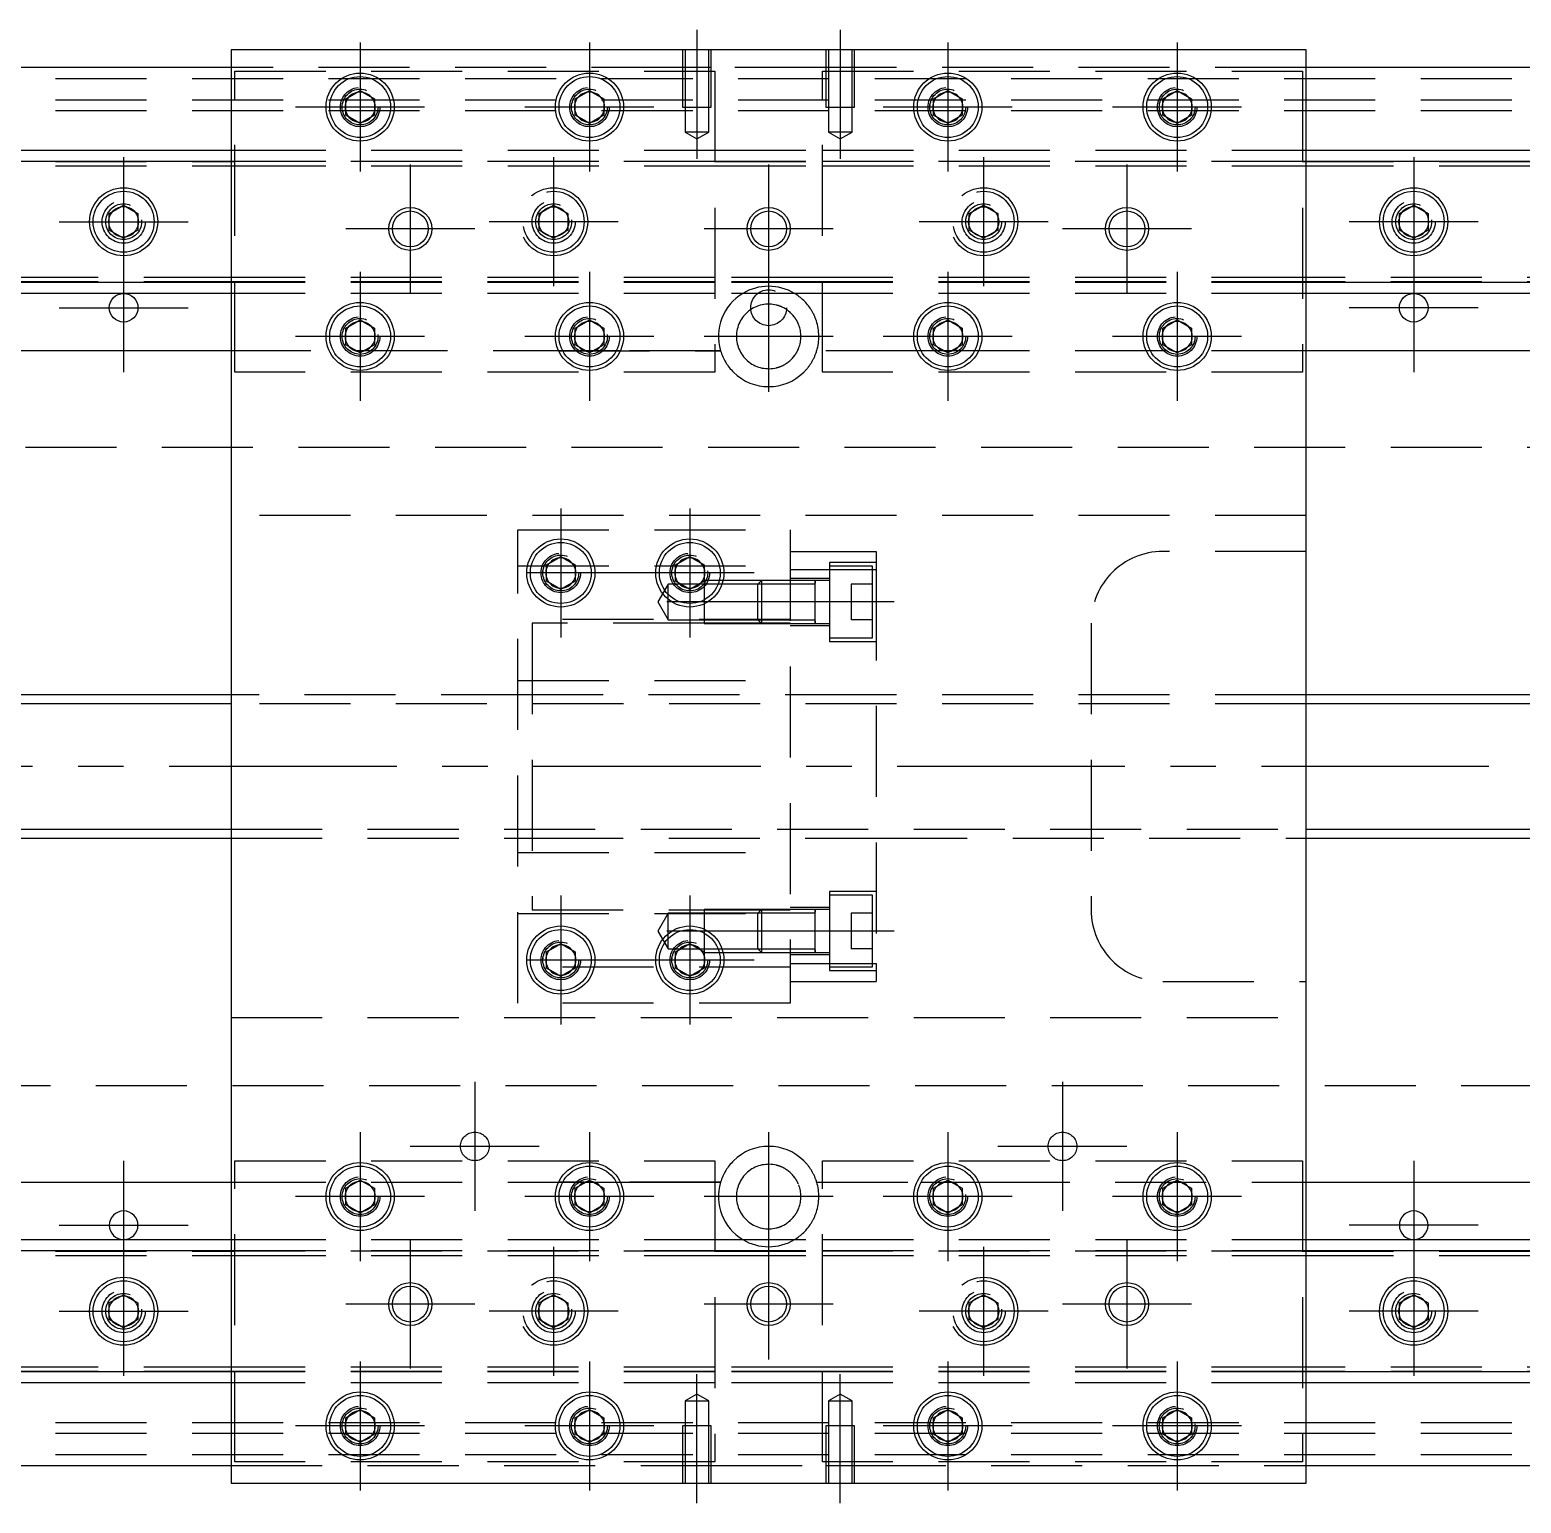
# Model space of a CAD drawing. Extents: x -14 to 809, y -273 to 103.
# Drawn here: x 186.9 to 395, y -102.8 to 102.8 of the extents above; entities that cross this region are included whole.
import ezdxf

# ---------------------------------------------------------------- set-up
doc = ezdxf.new("R2010")
doc.units = 0
doc.linetypes.add('CENTER', pattern=[50.8, 31.75, -6.35, 6.35, -6.35])
doc.linetypes.add('DASHED', pattern=[19.05, 12.7, -6.35])
doc.layers.get('0').update_dxf_attribs({"linetype": 'CONTINUOUS'})
doc.layers.add('CENTER', color=1, linetype='CENTER')

msp = doc.modelspace()

# ---------------------------------------------------------------- linework, layer by layer
at = {"color": 7, "linetype": 'CONTINUOUS'}
for p, q in [((365, 100), (215, 100)), ((215, 100), (215, -100)), ((365, -100), (365, 100)), ((215, 97.5), (0, 97.5)), ((580, 97.5), (365, 97.5)), ((231, 93.1547), (233, 94.309402)), ((233, 94.309402), (235, 93.1547)), ((263, 93.1547), (265, 94.309402)), ((265, 94.309402), (267, 93.1547)), ((313, 93.1547), (315, 94.309402)), ((315, 94.309402), (317, 93.1547)), ((345, 93.1547), (347, 94.309402)), ((347, 94.309402), (349, 93.1547)), ((231, 90.8453), (231, 93.1547)), ((235, 93.1547), (235, 90.8453)), ((263, 90.8453), (263, 93.1547)), ((267, 93.1547), (267, 90.8453)), ((313, 90.8453), (313, 93.1547)), ((317, 93.1547), (317, 90.8453)), ((345, 90.8453), (345, 93.1547)), ((349, 93.1547), (349, 90.8453)), ((233, 89.690598), (231, 90.8453)), ((235, 90.8453), (233, 89.690598)), ((265, 89.690598), (263, 90.8453)), ((267, 90.8453), (265, 89.690598)), ((315, 89.690598), (313, 90.8453)), ((317, 90.8453), (315, 89.690598)), ((347, 89.690598), (345, 90.8453)), ((349, 90.8453), (347, 89.690598)), ((0, 86), (215, 86)), ((365, 86), (580, 86)), ((0, 84.460392), (215, 84.460392)), ((365, 84.460392), (580, 84.460392)), ((198, 77.1547), (200, 78.309402)), ((198, 74.8453), (198, 77.1547)), ((200, 78.309402), (202, 77.1547)), ((202, 77.1547), (202, 74.8453)), ((378, 77.1547), (380, 78.309402)), ((378, 74.8453), (378, 77.1547)), ((380, 78.309402), (382, 77.1547)), ((382, 77.1547), (382, 74.8453)), ((200, 73.690598), (198, 74.8453)), ((202, 74.8453), (200, 73.690598)), ((380, 73.690598), (378, 74.8453)), ((382, 74.8453), (380, 73.690598)), ((215, 67.539608), (0, 67.539608)), ((580, 67.539608), (365, 67.539608)), ((215, 66), (0, 66)), ((580, 66), (365, 66)), ((231, 61.1547), (233, 62.309402)), ((231, 58.8453), (231, 61.1547)), ((233, 62.309402), (235, 61.1547)), ((235, 61.1547), (235, 58.8453)), ((263, 61.1547), (265, 62.309402)), ((263, 58.8453), (263, 61.1547)), ((265, 62.309402), (267, 61.1547)), ((267, 61.1547), (267, 58.8453)), ((313, 61.1547), (315, 62.309402)), ((313, 58.8453), (313, 61.1547)), ((315, 62.309402), (317, 61.1547)), ((317, 61.1547), (317, 58.8453)), ((345, 61.1547), (347, 62.309402)), ((345, 58.8453), (345, 61.1547)), ((347, 62.309402), (349, 61.1547)), ((349, 61.1547), (349, 58.8453)), ((233, 57.690598), (231, 58.8453)), ((235, 58.8453), (233, 57.690598)), ((265, 57.690598), (263, 58.8453)), ((267, 58.8453), (265, 57.690598)), ((315, 57.690598), (313, 58.8453)), ((317, 58.8453), (315, 57.690598)), ((347, 57.690598), (345, 58.8453)), ((349, 58.8453), (347, 57.690598)), ((215, 58), (176.708204, 58)), ((403.291796, 58), (365, 58)), ((259, 28.1547), (261, 29.309402)), ((261, 29.309402), (263, 28.1547)), ((277, 28.1547), (279, 29.309402)), ((279, 29.309402), (281, 28.1547)), ((259, 25.8453), (259, 28.1547)), ((263, 28.1547), (263, 25.8453)), ((277, 25.8453), (277, 28.1547)), ((281, 28.1547), (281, 25.8453)), ((261, 24.690598), (259, 25.8453)), ((263, 25.8453), (261, 24.690598)), ((279, 24.690598), (277, 25.8453)), ((281, 25.8453), (279, 24.690598)), ((296.5, 25.449674), (296.5, 25.949678)), ((296.5, 19.949668), (296.5, 20.449674)), ((215, 10), (28, 10)), ((523, 10), (365, 10)), ((28, -10), (215, -10)), ((365, -10), (523, -10)), ((259, -25.8453), (261, -24.690598)), ((261, -24.690598), (263, -25.8453)), ((277, -25.8453), (279, -24.690598)), ((279, -24.690598), (281, -25.8453)), ((259, -28.1547), (259, -25.8453)), ((263, -25.8453), (263, -28.1547)), ((277, -28.1547), (277, -25.8453)), ((281, -25.8453), (281, -28.1547)), ((296.5, -25.949678), (296.5, -25.94865)), ((261, -29.309402), (259, -28.1547)), ((263, -28.1547), (261, -29.309402)), ((279, -29.309402), (277, -28.1547)), ((281, -28.1547), (279, -29.309402)), ((176.708204, -58), (215, -58)), ((231, -58.8453), (233, -57.690598)), ((233, -57.690598), (235, -58.8453)), ((263, -58.8453), (265, -57.690598)), ((265, -57.690598), (267, -58.8453)), ((313, -58.8453), (315, -57.690598)), ((315, -57.690598), (317, -58.8453)), ((345, -58.8453), (347, -57.690598)), ((347, -57.690598), (349, -58.8453)), ((365, -58), (403.291796, -58)), ((231, -61.1547), (231, -58.8453)), ((235, -58.8453), (235, -61.1547)), ((263, -61.1547), (263, -58.8453)), ((267, -58.8453), (267, -61.1547)), ((313, -61.1547), (313, -58.8453)), ((317, -58.8453), (317, -61.1547)), ((345, -61.1547), (345, -58.8453)), ((349, -58.8453), (349, -61.1547)), ((233, -62.309402), (231, -61.1547)), ((235, -61.1547), (233, -62.309402)), ((265, -62.309402), (263, -61.1547)), ((267, -61.1547), (265, -62.309402)), ((315, -62.309402), (313, -61.1547)), ((317, -61.1547), (315, -62.309402)), ((347, -62.309402), (345, -61.1547)), ((349, -61.1547), (347, -62.309402)), ((0, -66), (215, -66)), ((365, -66), (580, -66)), ((0, -67.539608), (215, -67.539608)), ((365, -67.539608), (580, -67.539608)), ((198, -74.8453), (200, -73.690598)), ((198, -77.1547), (198, -74.8453)), ((200, -73.690598), (202, -74.8453)), ((202, -74.8453), (202, -77.1547)), ((378, -74.8453), (380, -73.690598)), ((378, -77.1547), (378, -74.8453)), ((380, -73.690598), (382, -74.8453)), ((382, -74.8453), (382, -77.1547)), ((200, -78.309402), (198, -77.1547)), ((202, -77.1547), (200, -78.309402)), ((380, -78.309402), (378, -77.1547)), ((382, -77.1547), (380, -78.309402)), ((215, -84.460392), (0, -84.460392)), ((580, -84.460392), (365, -84.460392)), ((215, -86), (0, -86)), ((580, -86), (365, -86)), ((231, -90.8453), (233, -89.690598)), ((231, -93.1547), (231, -90.8453)), ((233, -89.690598), (235, -90.8453)), ((235, -90.8453), (235, -93.1547)), ((263, -90.8453), (265, -89.690598)), ((263, -93.1547), (263, -90.8453)), ((265, -89.690598), (267, -90.8453)), ((267, -90.8453), (267, -93.1547)), ((313, -90.8453), (315, -89.690598)), ((313, -93.1547), (313, -90.8453)), ((315, -89.690598), (317, -90.8453)), ((317, -90.8453), (317, -93.1547)), ((345, -90.8453), (347, -89.690598)), ((345, -93.1547), (345, -90.8453)), ((347, -89.690598), (349, -90.8453)), ((349, -90.8453), (349, -93.1547)), ((233, -94.309402), (231, -93.1547)), ((235, -93.1547), (233, -94.309402)), ((265, -94.309402), (263, -93.1547)), ((267, -93.1547), (265, -94.309402)), ((315, -94.309402), (313, -93.1547)), ((317, -93.1547), (315, -94.309402)), ((347, -94.309402), (345, -93.1547)), ((349, -93.1547), (347, -94.309402)), ((0, -97.5), (215, -97.5)), ((365, -97.5), (580, -97.5)), ((215, -100), (365, -100))]:
    msp.add_line(p, q, dxfattribs=at)
at = {"color": 3, "linetype": 'DASHED'}
for p, q in [((278.000006, 100), (278.000006, 92)), ((278.35, 100), (278.35, 92)), ((281.65, 92), (281.65, 100)), ((281.999994, 92), (281.999994, 100)), ((298.000006, 100), (298.000006, 92)), ((298.35, 100), (298.35, 92)), ((301.65, 92), (301.65, 100)), ((301.999994, 92), (301.999994, 100)), ((0, 96), (580, 96)), ((278.000006, 97.5), (215, 97.5)), ((215.5, 55), (215.5, 97)), ((215.5, 97), (282.5, 97)), ((281.999994, 97.5), (278.000006, 97.5)), ((298.000006, 97.5), (281.999994, 97.5)), ((282.5, 97), (282.5, 55)), ((297.5, 97), (364.5, 97)), ((297.5, 55), (297.5, 97)), ((301.999994, 97.5), (298.000006, 97.5)), ((365, 97.5), (301.999994, 97.5)), ((364.5, 97), (364.5, 55)), ((0, 93), (580, 93)), ((278.000006, 92), (281.999994, 92)), ((278.35, 92), (278.35, 88.5)), ((281.65, 88.5), (281.65, 92)), ((298.000006, 92), (301.999994, 92)), ((298.35, 92), (298.35, 88.5)), ((301.65, 88.5), (301.65, 92)), ((312.5, 92), (312.518502, 92.303588)), ((344.5, 92), (344.512884, 92.253488)), ((0, 91.5), (580, 91.5)), ((281.65, 88.5), (278.35, 88.5)), ((278.35, 88.5), (280, 87.547372)), ((280, 87.547372), (281.65, 88.5)), ((301.65, 88.5), (298.35, 88.5)), ((298.35, 88.5), (300, 87.547372)), ((300, 87.547372), (301.65, 88.5)), ((215, 86), (215.5, 86)), ((215.5, 86), (282.5, 86)), ((282.5, 86), (297.5, 86)), ((297.5, 86), (364.5, 86)), ((364.5, 86), (365, 86)), ((0, 84.403994), (215.5, 84.403994)), ((0, 83.8), (215.5, 83.8)), ((215, 84.460392), (215.5, 84.460392)), ((215.5, 84.460392), (282.5, 84.460392)), ((282.5, 84.403994), (215.5, 84.403994)), ((215.5, 83.8), (282.5, 83.8)), ((282.5, 84.460392), (297.5, 84.460392)), ((282.5, 84.403994), (297.5, 84.403994)), ((282.5, 83.8), (297.5, 83.8)), ((297.5, 84.460392), (364.5, 84.460392)), ((364.5, 84.403994), (297.5, 84.403994)), ((297.5, 83.8), (364.5, 83.8)), ((364.5, 84.460392), (365, 84.460392)), ((364.5, 84.403994), (580, 84.403994)), ((364.5, 83.8), (580, 83.8)), ((258, 77.1547), (260, 78.309402)), ((258, 74.8453), (258, 77.1547)), ((260, 78.309402), (262, 77.1547)), ((262, 77.1547), (262, 74.8453)), ((318, 77.1547), (320, 78.309402)), ((318, 74.8453), (318, 77.1547)), ((320, 78.309402), (322, 77.1547)), ((322, 77.1547), (322, 74.8453)), ((202.483582, 76.286038), (202.5, 76)), ((262.483582, 76.286038), (262.5, 76)), ((317.5, 76), (317.534018, 76.411016)), ((382.483582, 76.286038), (382.5, 76)), ((260, 73.690598), (258, 74.8453)), ((262, 74.8453), (260, 73.690598)), ((320, 73.690598), (318, 74.8453)), ((322, 74.8453), (320, 73.690598)), ((215.5, 68.2), (0, 68.2)), ((215.5, 67.596006), (0, 67.596006)), ((215.5, 67.539608), (215, 67.539608)), ((282.5, 68.2), (215.5, 68.2)), ((282.5, 67.596006), (215.5, 67.596006)), ((282.5, 67.539608), (215.5, 67.539608)), ((297.5, 68.2), (282.5, 68.2)), ((297.5, 67.596006), (282.5, 67.596006)), ((297.5, 67.539608), (282.5, 67.539608)), ((364.5, 68.2), (297.5, 68.2)), ((364.5, 67.596006), (297.5, 67.596006)), ((364.5, 67.539608), (297.5, 67.539608)), ((580, 68.2), (364.5, 68.2)), ((580, 67.596006), (364.5, 67.596006)), ((365, 67.539608), (364.5, 67.539608)), ((215.5, 66), (215, 66)), ((282.5, 66), (215.5, 66)), ((297.5, 66), (282.5, 66)), ((364.5, 66), (297.5, 66)), ((365, 66), (364.5, 66)), ((235.483582, 60.286038), (235.5, 60)), ((267.483582, 60.286038), (267.5, 60)), ((312.5, 60), (312.518502, 60.303588)), ((344.5, 60), (344.512884, 60.253488)), ((215.5, 58), (215, 58)), ((283.291796, 58), (215.5, 58)), ((261.25, 58), (260.691578, 58)), ((260.691578, 58), (283.291796, 58)), ((263.112542, 58), (261.25, 58)), ((263.5, 58), (263.112542, 58)), ((264.359688, 58), (263.5, 58)), ((264.464102, 58), (264.359688, 58)), ((265.535898, 58), (264.464102, 58)), ((265.640312, 58), (265.535898, 58)), ((266.5, 58), (265.640312, 58)), ((266.887458, 58), (266.5, 58)), ((268.75, 58), (266.887458, 58)), ((269.308422, 58), (268.75, 58)), ((283.291796, 58), (269.308422, 58)), ((310.691578, 58), (296.708204, 58)), ((311.25, 58), (310.691578, 58)), ((313.112542, 58), (311.25, 58)), ((313.5, 58), (313.112542, 58)), ((314.359688, 58), (313.5, 58)), ((314.464102, 58), (314.359688, 58)), ((315.535898, 58), (314.464102, 58)), ((315.640312, 58), (315.535898, 58)), ((316.5, 58), (315.640312, 58)), ((316.887458, 58), (316.5, 58)), ((318.75, 58), (316.887458, 58)), ((319.308422, 58), (318.75, 58)), ((364.5, 58), (319.308422, 58)), ((365, 58), (364.5, 58)), ((282.5, 55), (215.5, 55)), ((364.5, 55), (297.5, 55)), ((580, 44.5), (5.640312, 44.5)), ((365, 35), (215, 35)), ((255, 33), (293, 33)), ((255, -33), (255, 33)), ((293, 33), (293, -33)), ((293, 30), (305, 30)), ((305, 30), (305, 27.495454)), ((365, 30), (345, 30)), ((255, 28), (293, 28)), ((258.5, 27), (258.518502, 27.303588)), ((281.483582, 27.286038), (281.5, 27)), ((293, 27.495454), (305, 27.495454)), ((298.5, 28.449674), (298.5, 17.449674)), ((305, 28.449674), (298.5, 28.449674)), ((304.5, 27.949674), (298.5, 27.949674)), ((304.5, 17.949674), (304.5, 27.949674)), ((305, 27.495454), (305, -27.495454)), ((276, 25.449674), (274.556624, 22.949674)), ((276, 20.449674), (276, 25.449674)), ((277.583494, 25.449674), (276, 25.449674)), ((277.59475, 25.439464), (277.583494, 25.449674)), ((280.416436, 25.449674), (277.583494, 25.449674)), ((280.416506, 25.449674), (280.32061, 25.367214)), ((281, 25.449674), (280.416436, 25.449674)), ((281.268656, 25.949668), (281, 25.949668)), ((281, 25.8453), (281, 25.5)), ((281, 25.5), (281, 25.112542)), ((288.49998, 25.449674), (281, 25.449674)), ((281, 25.112542), (281, 23.25)), ((281.541516, 25.949668), (281.268656, 25.949668)), ((283.118168, 25.949668), (281.541516, 25.949668)), ((283.632418, 25.949668), (283.118168, 25.949668)), ((288.99998, 25.949668), (283.632418, 25.949668)), ((289, 25.949674), (288.5, 25.449674)), ((288.5, 20.449674), (288.5, 25.449674)), ((293, 25.449674), (288.5, 25.449674)), ((293, 25.949668), (288.999994, 25.949668)), ((289, 25.949674), (289, 19.949674)), ((293, 25.949674), (289, 25.949674)), ((298.5, 26.249674), (293, 26.249674)), ((296.505, 25.949674), (293.00002, 25.949674)), ((296.5, 25.449674), (293.00002, 25.449674)), ((298.5, 25.949674), (296.495, 25.949674)), ((296.5, 25.599876), (296.5, 25.949674)), ((296.5, 25.949674), (296.5, 25.599876)), ((296.5, 20.29947), (296.5, 25.599876)), ((301.5, 25.449674), (301.5, 22.949674)), ((304.5, 25.449674), (301.5, 25.449674)), ((274.556624, 22.949674), (276, 20.449674)), ((281, 23.25), (281, 22.691578)), ((301.5, 22.949674), (301.5, 20.449674)), ((304.5, 22.949674), (301.5, 22.949674)), ((281, 22.691578), (281, 19.949678)), ((293, 20.5), (255, 20.5)), ((257, 20), (257, -20)), ((281, 20), (257, 20)), ((276, 20.449674), (281, 20.449674)), ((281, 20.449674), (288.49998, 20.449674)), ((288.949674, 20), (281, 20)), ((281, 19.949678), (288.99998, 19.949678)), ((288.5, 20.449674), (293, 20.449674)), ((288.5, 20.449674), (289, 19.949674)), ((293, 20), (288.949674, 20)), ((288.999994, 19.949678), (293, 19.949678)), ((289, 19.949674), (293, 19.949674)), ((293, 19.649674), (298.5, 19.649674)), ((293.00002, 20.449674), (296.5, 20.449674)), ((293.00002, 19.949674), (296.505, 19.949674)), ((296.495, 19.949674), (298.5, 19.949674)), ((296.5, 19.949674), (296.5, 20.29947)), ((296.5, 20.29947), (296.5, 19.949674)), ((304.5, 20.449674), (301.5, 20.449674)), ((335, 20), (335, -20)), ((298.5, 17.949674), (304.5, 17.949674)), ((298.5, 17.449674), (305, 17.449674)), ((255, 12), (293, 12)), ((257, 10), (215, 10)), ((365, 8.75), (215, 8.75)), ((305, 10), (257, 10)), ((365, 10), (305, 10)), ((215, -8.75), (365, -8.75)), ((215, -10), (257, -10)), ((257, -10), (305, -10)), ((305, -10), (365, -10)), ((255, -12), (293, -12)), ((298.5, -17.449674), (298.5, -28.449674)), ((305, -17.449674), (298.5, -17.449674)), ((304.5, -17.949674), (298.5, -17.949674)), ((304.5, -27.949674), (304.5, -17.949674)), ((255, -20.5), (293, -20.5)), ((257, -20), (281, -20)), ((276, -20.449674), (274.556624, -22.949674)), ((276, -25.449674), (276, -20.449674)), ((281, -20.449674), (276, -20.449674)), ((281, -19.949678), (281, -22.691578)), ((288.99998, -19.949678), (281, -19.949678)), ((281, -20), (288.949674, -20)), ((288.49998, -20.449674), (281, -20.449674)), ((289, -19.949674), (288.5, -20.449674)), ((288.5, -25.449674), (288.5, -20.449674)), ((293, -20.449674), (288.5, -20.449674)), ((288.949674, -20), (293, -20)), ((293, -19.949678), (288.999994, -19.949678)), ((289, -19.949674), (289, -25.949674)), ((293, -19.949674), (289, -19.949674)), ((298.5, -19.649674), (293, -19.649674)), ((296.505, -19.949674), (293.00002, -19.949674)), ((296.5, -20.449674), (293.00002, -20.449674)), ((298.5, -19.949674), (296.495, -19.949674)), ((296.5, -20.29947), (296.5, -19.949674)), ((296.5, -19.949674), (296.5, -20.29947)), ((296.5, -25.599876), (296.5, -20.29947)), ((301.5, -20.449674), (301.5, -22.949674)), ((304.5, -20.449674), (301.5, -20.449674)), ((281, -22.691578), (281, -23.25)), ((274.556624, -22.949674), (276, -25.449674)), ((281, -23.25), (281, -25.112542)), ((304.5, -22.949674), (301.5, -22.949674)), ((301.5, -22.949674), (301.5, -25.449674)), ((258.5, -27), (258.518502, -26.696412)), ((276, -25.449674), (277.583654, -25.449674)), ((276.5, -27), (276.518502, -26.696412)), ((277.583654, -25.449674), (280.416258, -25.449674)), ((280.416258, -25.449674), (281, -25.449674)), ((281, -25.112542), (281, -25.5)), ((281, -25.449674), (288.49998, -25.449674)), ((281, -25.5), (281, -25.8453)), ((281, -25.949668), (281.268656, -25.949668)), ((281.268656, -25.949668), (281.541516, -25.949668)), ((281.541516, -25.949668), (283.118168, -25.949668)), ((283.118168, -25.949668), (283.632418, -25.949668)), ((283.632418, -25.949668), (288.99998, -25.949668)), ((288.5, -25.449674), (293, -25.449674)), ((288.5, -25.449674), (289, -25.949674)), ((288.999994, -25.949668), (293, -25.949668)), ((289, -25.949674), (293, -25.949674)), ((293, -26.249674), (298.5, -26.249674)), ((293.00002, -25.449674), (296.5, -25.449674)), ((293.00002, -25.949674), (296.505, -25.949674)), ((296.495, -25.949674), (298.5, -25.949674)), ((296.5, -25.949674), (296.5, -25.599876)), ((296.5, -25.599876), (296.5, -25.949674)), ((304.5, -25.449674), (301.5, -25.449674)), ((293, -28), (255, -28)), ((293, -27.495454), (305, -27.495454)), ((298.5, -27.949674), (304.5, -27.949674)), ((298.5, -28.449674), (305, -28.449674)), ((305, -27.495454), (305, -30)), ((293, -30), (305, -30)), ((345, -30), (365, -30)), ((293, -33), (255, -33)), ((215, -35), (365, -35)), ((5.640312, -44.5), (580, -44.5)), ((215.5, -97), (215.5, -55)), ((215.5, -55), (282.5, -55)), ((282.5, -55), (282.5, -97)), ((297.5, -55), (364.5, -55)), ((297.5, -97), (297.5, -55)), ((364.5, -55), (364.5, -97)), ((215, -58), (215.5, -58)), ((215.5, -58), (283.291796, -58)), ((283.291796, -58), (260.691578, -58)), ((260.691578, -58), (261.25, -58)), ((261.25, -58), (263.112542, -58)), ((263.112542, -58), (263.5, -58)), ((263.5, -58), (264.359688, -58)), ((264.359688, -58), (264.464102, -58)), ((264.464102, -58), (265.535898, -58)), ((265.535898, -58), (265.640312, -58)), ((265.640312, -58), (266.5, -58)), ((266.5, -58), (266.887458, -58)), ((266.887458, -58), (268.75, -58)), ((268.75, -58), (269.308422, -58)), ((269.308422, -58), (283.291796, -58)), ((296.708204, -58), (311.25, -58)), ((311.25, -58), (313.112542, -58)), ((313.112542, -58), (313.5, -58)), ((313.5, -58), (314.359688, -58)), ((314.359688, -58), (314.464102, -58)), ((314.464102, -58), (315.535898, -58)), ((315.535898, -58), (315.640312, -58)), ((315.640312, -58), (316.5, -58)), ((316.5, -58), (316.887458, -58)), ((316.887458, -58), (318.75, -58)), ((318.75, -58), (319.308422, -58)), ((319.308422, -58), (364.5, -58)), ((364.5, -58), (365, -58)), ((230.5, -60), (230.512884, -59.746512)), ((317.483582, -59.713962), (317.5, -60)), ((215, -66), (215.5, -66)), ((215.5, -66), (282.5, -66)), ((282.5, -66), (297.5, -66)), ((297.5, -66), (364.5, -66)), ((364.5, -66), (365, -66)), ((0, -67.596006), (215.5, -67.596006)), ((0, -68.2), (215.5, -68.2)), ((215, -67.539608), (215.5, -67.539608)), ((215.5, -67.539608), (282.5, -67.539608)), ((282.5, -67.596006), (215.5, -67.596006)), ((215.5, -68.2), (282.5, -68.2)), ((282.5, -67.539608), (297.5, -67.539608)), ((282.5, -67.596006), (297.5, -67.596006)), ((282.5, -68.2), (297.5, -68.2)), ((297.5, -67.539608), (364.5, -67.539608)), ((364.5, -67.596006), (297.5, -67.596006)), ((297.5, -68.2), (364.5, -68.2)), ((364.5, -67.539608), (365, -67.539608)), ((364.5, -67.596006), (580, -67.596006)), ((364.5, -68.2), (580, -68.2)), ((258, -74.8453), (260, -73.690598)), ((258, -77.1547), (258, -74.8453)), ((260, -73.690598), (262, -74.8453)), ((262, -74.8453), (262, -77.1547)), ((318, -74.8453), (320, -73.690598)), ((318, -77.1547), (318, -74.8453)), ((320, -73.690598), (322, -74.8453)), ((322, -74.8453), (322, -77.1547)), ((202.483582, -75.713962), (202.5, -76)), ((262.483582, -75.713962), (262.5, -76)), ((322.483582, -75.713962), (322.5, -76)), ((377.5, -76), (377.534018, -75.588984)), ((260, -78.309402), (258, -77.1547)), ((262, -77.1547), (260, -78.309402)), ((320, -78.309402), (318, -77.1547)), ((322, -77.1547), (320, -78.309402)), ((215.5, -83.8), (0, -83.8)), ((215.5, -84.403994), (0, -84.403994)), ((215.5, -84.460392), (215, -84.460392)), ((282.5, -83.8), (215.5, -83.8)), ((282.5, -84.403994), (215.5, -84.403994)), ((282.5, -84.460392), (215.5, -84.460392)), ((297.5, -83.8), (282.5, -83.8)), ((297.5, -84.403994), (282.5, -84.403994)), ((297.5, -84.460392), (282.5, -84.460392)), ((364.5, -83.8), (297.5, -83.8)), ((364.5, -84.403994), (297.5, -84.403994)), ((364.5, -84.460392), (297.5, -84.460392)), ((580, -83.8), (364.5, -83.8)), ((580, -84.403994), (364.5, -84.403994)), ((365, -84.460392), (364.5, -84.460392)), ((215.5, -86), (215, -86)), ((282.5, -86), (215.5, -86)), ((297.5, -86), (282.5, -86)), ((364.5, -86), (297.5, -86)), ((365, -86), (364.5, -86)), ((280, -87.547372), (278.35, -88.5)), ((278.35, -88.5), (281.65, -88.5)), ((278.35, -88.5), (278.35, -92)), ((281.65, -88.5), (280, -87.547372)), ((281.65, -92), (281.65, -88.5)), ((300, -87.547372), (298.35, -88.5)), ((298.35, -88.5), (301.65, -88.5)), ((298.35, -88.5), (298.35, -92)), ((301.65, -88.5), (300, -87.547372)), ((301.65, -92), (301.65, -88.5)), ((0, -91.5), (580, -91.5)), ((0, -93), (580, -93)), ((281.999994, -92), (278.000006, -92)), ((278.000006, -92), (278.000006, -100)), ((278.35, -92), (278.35, -100)), ((281.65, -100), (281.65, -92)), ((281.999994, -100), (281.999994, -92)), ((301.999994, -92), (298.000006, -92)), ((298.000006, -92), (298.000006, -100)), ((298.35, -92), (298.35, -100)), ((301.65, -100), (301.65, -92)), ((301.999994, -100), (301.999994, -92)), ((312.5, -92), (312.518502, -91.696412)), ((349.483582, -91.713962), (349.5, -92)), ((0, -96), (580, -96)), ((215, -97.5), (278.000006, -97.5)), ((282.5, -97), (215.5, -97)), ((278.000006, -97.5), (281.999994, -97.5)), ((281.999994, -97.5), (298.000006, -97.5)), ((364.5, -97), (297.5, -97)), ((298.000006, -97.5), (301.999994, -97.5)), ((301.999994, -97.5), (365, -97.5))]:
    msp.add_line(p, q, dxfattribs=at)
at = {"color": 3, "linetype": 'CONTINUOUS'}
for p, q in [((215, 8.75), (28, 8.75)), ((523, 8.75), (365, 8.75)), ((28, -8.75), (215, -8.75)), ((365, -8.75), (523, -8.75))]:
    msp.add_line(p, q, dxfattribs=at)
at = {"color": 7, "linetype": 'CONTINUOUS'}
for centre, radius in [((233, 92), 4.75), ((233, 92), 4.25), ((265, 92), 4.75), ((265, 92), 4.25), ((315, 92), 4.75), ((315, 92), 4.25), ((347, 92), 4.75), ((347, 92), 4.25), ((200, 76), 4.75), ((200, 76), 4.25), ((380, 76), 4.75), ((380, 76), 4.25), ((240, 75), 3), ((240, 75), 2.5), ((260, 76), 2.1), ((290, 75), 3), ((290, 75), 2.5), ((320, 76), 2.1), ((340, 75), 3), ((340, 75), 2.5), ((200, 64), 2), ((233, 60), 4.75), ((265, 60), 4.75), ((315, 60), 4.75), ((347, 60), 4.75), ((380, 64), 2), ((233, 60), 4.25), ((265, 60), 4.25), ((315, 60), 4.25), ((347, 60), 4.25), ((261, 27), 4.75), ((261, 27), 4.25), ((279, 27), 4.75), ((279, 27), 4.25), ((261, -27), 4.75), ((261, -27), 4.25), ((279, -27), 4.75), ((279, -27), 4.25), ((233, -60), 4.75), ((233, -60), 4.25), ((265, -60), 4.75), ((265, -60), 4.25), ((315, -60), 4.75), ((315, -60), 4.25), ((347, -60), 4.75), ((347, -60), 4.25), ((200, -76), 4.75), ((200, -76), 4.25), ((240, -75), 3), ((240, -75), 2.5), ((290, -75), 3), ((290, -75), 2.5), ((340, -75), 3), ((340, -75), 2.5), ((380, -76), 4.75), ((380, -76), 4.25), ((260, -76), 2.1), ((320, -76), 2.1), ((233, -92), 4.75), ((265, -92), 4.75), ((315, -92), 4.75), ((347, -92), 4.75), ((233, -92), 4.25), ((265, -92), 4.25), ((315, -92), 4.25), ((347, -92), 4.25)]:
    msp.add_circle(centre, radius, dxfattribs=at)
at = {"color": 3, "linetype": 'DASHED'}
for centre, radius in [((233, 92), 2.75), ((233, 92), 2.5), ((265, 92), 2.75), ((265, 92), 2.5), ((315, 92), 2.75), ((315, 92), 2.5), ((347, 92), 2.75), ((347, 92), 2.5), ((260, 76), 4.75), ((260, 76), 4.25), ((320, 76), 4.75), ((320, 76), 4.25), ((200, 76), 3), ((200, 76), 2.5), ((260, 76), 3), ((260, 76), 2.5), ((320, 76), 3), ((320, 76), 2.5), ((380, 76), 3), ((380, 76), 2.5), ((290, 64), 2.5), ((233, 60), 2.75), ((233, 60), 2.5), ((265, 60), 2.75), ((265, 60), 2.5), ((315, 60), 2.75), ((315, 60), 2.5), ((347, 60), 2.75), ((347, 60), 2.5), ((261, 27), 2.75), ((261, 27), 2.5), ((279, 27), 2.75), ((279, 27), 2.5), ((261, -27), 2.75), ((261, -27), 2.5), ((279, -27), 2.75), ((279, -27), 2.5), ((249, -53), 2), ((331, -53), 2), ((233, -60), 2.75), ((233, -60), 2.5), ((265, -60), 2.75), ((265, -60), 2.5), ((315, -60), 2.75), ((315, -60), 2.5), ((347, -60), 2.75), ((347, -60), 2.5), ((260, -76), 4.75), ((260, -76), 4.25), ((320, -76), 4.75), ((320, -76), 4.25), ((200, -76), 3), ((200, -76), 2.5), ((260, -76), 3), ((260, -76), 2.5), ((320, -76), 3), ((320, -76), 2.5), ((380, -76), 3), ((380, -76), 2.5), ((233, -92), 2.75), ((265, -92), 2.75), ((315, -92), 2.75), ((347, -92), 2.75), ((233, -92), 2.5), ((265, -92), 2.5), ((315, -92), 2.5), ((347, -92), 2.5)]:
    msp.add_circle(centre, radius, dxfattribs=at)
at = {"color": 7, "linetype": 'CONTINUOUS'}
for centre, radius, start, end in [((233, 92), 2.1, 102.24721, 137.75279), ((233, 92), 2.1, 77.75279, 102.24721), ((233, 92), 2.1, 42.24721, 77.75279), ((265, 92), 2.1, 102.24721, 137.75279), ((265, 92), 2.1, 77.75279, 102.24721), ((265, 92), 2.1, 42.24721, 77.75279), ((315, 92), 2.1, 102.24721, 137.75279), ((315, 92), 2.1, 77.75279, 102.24721), ((315, 92), 2.1, 42.24721, 77.75279), ((347, 92), 2.1, 102.24721, 137.75279), ((347, 92), 2.1, 77.75279, 102.24721), ((347, 92), 2.1, 42.24721, 77.75279), ((233, 92), 2.1, 162.24721, 180), ((233, 92), 2.1, 180, 197.75279), ((233, 92), 2.1, 137.75279, 162.24721), ((233, 92), 2.1, 17.75279, 42.24721), ((233, 92), 2.1, 342.24721, 17.75279), ((265, 92), 2.1, 162.24721, 180), ((265, 92), 2.1, 180, 197.75279), ((265, 92), 2.1, 137.75279, 162.24721), ((265, 92), 2.1, 17.75279, 42.24721), ((265, 92), 2.1, 342.24721, 17.75279), ((315, 92), 2.1, 162.24721, 180), ((315, 92), 2.1, 180, 197.75279), ((315, 92), 2.1, 137.75279, 162.24721), ((315, 92), 2.1, 17.75279, 42.24721), ((315, 92), 2.1, 342.24721, 17.75279), ((347, 92), 2.1, 162.24721, 180), ((347, 92), 2.1, 180, 197.75279), ((347, 92), 2.1, 137.75279, 162.24721), ((347, 92), 2.1, 17.75279, 42.24721), ((347, 92), 2.1, 342.24721, 17.75279), ((233, 92), 2.1, 197.75279, 222.24721), ((233, 92), 2.1, 222.24721, 257.75279), ((233, 92), 2.1, 257.75279, 282.24721), ((233, 92), 2.1, 282.24721, 317.75279), ((233, 92), 2.1, 317.75279, 342.24721), ((265, 92), 2.1, 197.75279, 222.24721), ((265, 92), 2.1, 222.24721, 257.75279), ((265, 92), 2.1, 257.75279, 282.24721), ((265, 92), 2.1, 282.24721, 317.75279), ((265, 92), 2.1, 317.75279, 342.24721), ((315, 92), 2.1, 197.75279, 222.24721), ((315, 92), 2.1, 222.24721, 257.75279), ((315, 92), 2.1, 257.75279, 282.24721), ((315, 92), 2.1, 282.24721, 317.75279), ((315, 92), 2.1, 317.75279, 342.24721), ((347, 92), 2.1, 197.75279, 222.24721), ((347, 92), 2.1, 222.24721, 257.75279), ((347, 92), 2.1, 257.75279, 282.24721), ((347, 92), 2.1, 282.24721, 317.75279), ((347, 92), 2.1, 317.75279, 342.24721), ((200, 76), 2.1, 137.75279, 162.24721), ((200, 76), 2.1, 102.24721, 137.75279), ((200, 76), 2.1, 77.75279, 102.24721), ((200, 76), 2.1, 42.24721, 77.75279), ((200, 76), 2.1, 17.75279, 42.24721), ((380, 76), 2.1, 137.75279, 162.24721), ((380, 76), 2.1, 102.24721, 137.75279), ((380, 76), 2.1, 77.75279, 102.24721), ((380, 76), 2.1, 42.24721, 77.75279), ((380, 76), 2.1, 17.75279, 42.24721), ((200, 76), 2.1, 162.24721, 180), ((200, 76), 2.1, 180, 197.75279), ((200, 76), 2.1, 197.75279, 222.24721), ((200, 76), 2.1, 317.75279, 342.24721), ((200, 76), 2.1, 342.24721, 17.75279), ((380, 76), 2.1, 162.24721, 180), ((380, 76), 2.1, 180, 197.75279), ((380, 76), 2.1, 197.75279, 222.24721), ((380, 76), 2.1, 317.75279, 342.24721), ((380, 76), 2.1, 342.24721, 17.75279), ((200, 76), 2.1, 222.24721, 257.75279), ((200, 76), 2.1, 257.75279, 282.24721), ((200, 76), 2.1, 282.24721, 317.75279), ((380, 76), 2.1, 222.24721, 257.75279), ((380, 76), 2.1, 257.75279, 282.24721), ((380, 76), 2.1, 282.24721, 317.75279), ((233, 60), 2.1, 162.24721, 180), ((233, 60), 2.1, 137.75279, 162.24721), ((233, 60), 2.1, 102.24721, 137.75279), ((233, 60), 2.1, 77.75279, 102.24721), ((233, 60), 2.1, 42.24721, 77.75279), ((233, 60), 2.1, 17.75279, 42.24721), ((233, 60), 2.1, 342.24721, 17.75279), ((265, 60), 2.1, 162.24721, 180), ((265, 60), 2.1, 137.75279, 162.24721), ((265, 60), 2.1, 102.24721, 137.75279), ((265, 60), 2.1, 77.75279, 102.24721), ((265, 60), 2.1, 42.24721, 77.75279), ((265, 60), 2.1, 17.75279, 42.24721), ((265, 60), 2.1, 342.24721, 17.75279), ((315, 60), 2.1, 162.24721, 180), ((315, 60), 2.1, 137.75279, 162.24721), ((315, 60), 2.1, 102.24721, 137.75279), ((315, 60), 2.1, 77.75279, 102.24721), ((315, 60), 2.1, 42.24721, 77.75279), ((315, 60), 2.1, 17.75279, 42.24721), ((315, 60), 2.1, 342.24721, 17.75279), ((347, 60), 2.1, 162.24721, 180), ((347, 60), 2.1, 137.75279, 162.24721), ((347, 60), 2.1, 102.24721, 137.75279), ((347, 60), 2.1, 77.75279, 102.24721), ((347, 60), 2.1, 42.24721, 77.75279), ((347, 60), 2.1, 17.75279, 42.24721), ((347, 60), 2.1, 342.24721, 17.75279), ((233, 60), 2.1, 180, 197.75279), ((233, 60), 2.1, 197.75279, 222.24721), ((233, 60), 2.1, 222.24721, 257.75279), ((233, 60), 2.1, 282.24721, 317.75279), ((233, 60), 2.1, 317.75279, 342.24721), ((265, 60), 2.1, 180, 197.75279), ((265, 60), 2.1, 197.75279, 222.24721), ((265, 60), 2.1, 222.24721, 257.75279), ((265, 60), 2.1, 282.24721, 317.75279), ((265, 60), 2.1, 317.75279, 342.24721), ((315, 60), 2.1, 180, 197.75279), ((315, 60), 2.1, 197.75279, 222.24721), ((315, 60), 2.1, 222.24721, 257.75279), ((315, 60), 2.1, 282.24721, 317.75279), ((315, 60), 2.1, 317.75279, 342.24721), ((347, 60), 2.1, 180, 197.75279), ((347, 60), 2.1, 197.75279, 222.24721), ((347, 60), 2.1, 222.24721, 257.75279), ((347, 60), 2.1, 282.24721, 317.75279), ((347, 60), 2.1, 317.75279, 342.24721), ((233, 60), 2.1, 257.75279, 282.24721), ((265, 60), 2.1, 257.75279, 282.24721), ((315, 60), 2.1, 257.75279, 282.24721), ((347, 60), 2.1, 257.75279, 282.24721), ((261, 27), 2.1, 162.24721, 180), ((261, 27), 2.1, 137.75279, 162.24721), ((261, 27), 2.1, 102.24721, 137.75279), ((261, 27), 2.1, 77.75279, 102.24721), ((261, 27), 2.1, 42.24721, 77.75279), ((261, 27), 2.1, 17.75279, 42.24721), ((261, 27), 2.1, 342.24721, 17.75279), ((279, 27), 2.1, 162.24721, 180), ((279, 27), 2.1, 137.75279, 162.24721), ((279, 27), 2.1, 102.24721, 137.75279), ((279, 27), 2.1, 77.75279, 102.24721), ((279, 27), 2.1, 42.24721, 77.75279), ((279, 27), 2.1, 17.75279, 42.24721), ((279, 27), 2.1, 342.24721, 17.75279), ((261, 27), 2.1, 180, 197.75279), ((261, 27), 2.1, 197.75279, 222.24721), ((261, 27), 2.1, 222.24721, 257.75279), ((261, 27), 2.1, 282.24721, 317.75279), ((261, 27), 2.1, 317.75279, 342.24721), ((279, 27), 2.1, 180, 197.75279), ((279, 27), 2.1, 197.75279, 222.24721), ((279, 27), 2.1, 222.24721, 257.75279), ((279, 27), 2.1, 282.24721, 317.75279), ((279, 27), 2.1, 317.75279, 342.24721), ((261, 27), 2.1, 257.75279, 282.24721), ((279, 27), 2.1, 257.75279, 282.24721), ((261, -27), 2.1, 102.24721, 137.75279), ((261, -27), 2.1, 77.75279, 102.24721), ((261, -27), 2.1, 42.24721, 77.75279), ((279, -27), 2.1, 102.24721, 137.75279), ((279, -27), 2.1, 77.75279, 102.24721), ((279, -27), 2.1, 42.24721, 77.75279), ((261, -27), 2.1, 162.24721, 180), ((261, -27), 2.1, 180, 197.75279), ((261, -27), 2.1, 137.75279, 162.24721), ((261, -27), 2.1, 17.75279, 42.24721), ((261, -27), 2.1, 342.24721, 17.75279), ((279, -27), 2.1, 162.24721, 180), ((279, -27), 2.1, 180, 197.75279), ((279, -27), 2.1, 137.75279, 162.24721), ((279, -27), 2.1, 17.75279, 42.24721), ((279, -27), 2.1, 342.24721, 17.75279), ((261, -27), 2.1, 197.75279, 222.24721), ((261, -27), 2.1, 222.24721, 257.75279), ((261, -27), 2.1, 257.75279, 282.24721), ((261, -27), 2.1, 282.24721, 317.75279), ((261, -27), 2.1, 317.75279, 342.24721), ((279, -27), 2.1, 197.75279, 222.24721), ((279, -27), 2.1, 222.24721, 257.75279), ((279, -27), 2.1, 257.75279, 282.24721), ((279, -27), 2.1, 282.24721, 317.75279), ((279, -27), 2.1, 317.75279, 342.24721), ((233, -60), 2.1, 102.24721, 137.75279), ((233, -60), 2.1, 77.75279, 102.24721), ((233, -60), 2.1, 42.24721, 77.75279), ((265, -60), 2.1, 102.24721, 137.75279), ((265, -60), 2.1, 77.75279, 102.24721), ((265, -60), 2.1, 42.24721, 77.75279), ((315, -60), 2.1, 102.24721, 137.75279), ((315, -60), 2.1, 77.75279, 102.24721), ((315, -60), 2.1, 42.24721, 77.75279), ((347, -60), 2.1, 102.24721, 137.75279), ((347, -60), 2.1, 77.75279, 102.24721), ((347, -60), 2.1, 42.24721, 77.75279), ((233, -60), 2.1, 162.24721, 180), ((233, -60), 2.1, 180, 197.75279), ((233, -60), 2.1, 137.75279, 162.24721), ((233, -60), 2.1, 17.75279, 42.24721), ((233, -60), 2.1, 342.24721, 17.75279), ((265, -60), 2.1, 162.24721, 180), ((265, -60), 2.1, 180, 197.75279), ((265, -60), 2.1, 137.75279, 162.24721), ((265, -60), 2.1, 17.75279, 42.24721), ((265, -60), 2.1, 342.24721, 17.75279), ((315, -60), 2.1, 162.24721, 180), ((315, -60), 2.1, 180, 197.75279), ((315, -60), 2.1, 137.75279, 162.24721), ((315, -60), 2.1, 17.75279, 42.24721), ((315, -60), 2.1, 342.24721, 17.75279), ((347, -60), 2.1, 162.24721, 180), ((347, -60), 2.1, 180, 197.75279), ((347, -60), 2.1, 137.75279, 162.24721), ((347, -60), 2.1, 17.75279, 42.24721), ((347, -60), 2.1, 342.24721, 17.75279), ((200, -64), 2, 90, 270), ((200, -64), 2, 270, 90), ((233, -60), 2.1, 197.75279, 222.24721), ((233, -60), 2.1, 222.24721, 257.75279), ((233, -60), 2.1, 257.75279, 282.24721), ((233, -60), 2.1, 282.24721, 317.75279), ((233, -60), 2.1, 317.75279, 342.24721), ((265, -60), 2.1, 197.75279, 222.24721), ((265, -60), 2.1, 222.24721, 257.75279), ((265, -60), 2.1, 257.75279, 282.24721), ((265, -60), 2.1, 282.24721, 317.75279), ((265, -60), 2.1, 317.75279, 342.24721), ((315, -60), 2.1, 197.75279, 222.24721), ((315, -60), 2.1, 222.24721, 257.75279), ((315, -60), 2.1, 257.75279, 282.24721), ((315, -60), 2.1, 282.24721, 317.75279), ((315, -60), 2.1, 317.75279, 342.24721), ((347, -60), 2.1, 197.75279, 222.24721), ((347, -60), 2.1, 222.24721, 257.75279), ((347, -60), 2.1, 257.75279, 282.24721), ((347, -60), 2.1, 282.24721, 317.75279), ((347, -60), 2.1, 317.75279, 342.24721), ((380, -64), 2, 90, 270), ((380, -64), 2, 270, 90), ((200, -76), 2.1, 137.75279, 162.24721), ((200, -76), 2.1, 102.24721, 137.75279), ((200, -76), 2.1, 77.75279, 102.24721), ((200, -76), 2.1, 42.24721, 77.75279), ((200, -76), 2.1, 17.75279, 42.24721), ((380, -76), 2.1, 137.75279, 162.24721), ((380, -76), 2.1, 102.24721, 137.75279), ((380, -76), 2.1, 77.75279, 102.24721), ((380, -76), 2.1, 42.24721, 77.75279), ((380, -76), 2.1, 17.75279, 42.24721), ((200, -76), 2.1, 162.24721, 180), ((200, -76), 2.1, 180, 197.75279), ((200, -76), 2.1, 197.75279, 222.24721), ((200, -76), 2.1, 317.75279, 342.24721), ((200, -76), 2.1, 342.24721, 17.75279), ((380, -76), 2.1, 162.24721, 180), ((380, -76), 2.1, 180, 197.75279), ((380, -76), 2.1, 197.75279, 222.24721), ((380, -76), 2.1, 317.75279, 342.24721), ((380, -76), 2.1, 342.24721, 17.75279), ((200, -76), 2.1, 222.24721, 257.75279), ((200, -76), 2.1, 257.75279, 282.24721), ((200, -76), 2.1, 282.24721, 317.75279), ((380, -76), 2.1, 222.24721, 257.75279), ((380, -76), 2.1, 257.75279, 282.24721), ((380, -76), 2.1, 282.24721, 317.75279), ((233, -92), 2.1, 162.24721, 180), ((233, -92), 2.1, 137.75279, 162.24721), ((233, -92), 2.1, 102.24721, 137.75279), ((233, -92), 2.1, 77.75279, 102.24721), ((233, -92), 2.1, 42.24721, 77.75279), ((233, -92), 2.1, 17.75279, 42.24721), ((233, -92), 2.1, 342.24721, 17.75279), ((265, -92), 2.1, 162.24721, 180), ((265, -92), 2.1, 137.75279, 162.24721), ((265, -92), 2.1, 102.24721, 137.75279), ((265, -92), 2.1, 77.75279, 102.24721), ((265, -92), 2.1, 42.24721, 77.75279), ((265, -92), 2.1, 17.75279, 42.24721), ((265, -92), 2.1, 342.24721, 17.75279), ((315, -92), 2.1, 162.24721, 180), ((315, -92), 2.1, 137.75279, 162.24721), ((315, -92), 2.1, 102.24721, 137.75279), ((315, -92), 2.1, 77.75279, 102.24721), ((315, -92), 2.1, 42.24721, 77.75279), ((315, -92), 2.1, 17.75279, 42.24721), ((315, -92), 2.1, 342.24721, 17.75279), ((347, -92), 2.1, 162.24721, 180), ((347, -92), 2.1, 137.75279, 162.24721), ((347, -92), 2.1, 102.24721, 137.75279), ((347, -92), 2.1, 77.75279, 102.24721), ((347, -92), 2.1, 42.24721, 77.75279), ((347, -92), 2.1, 17.75279, 42.24721), ((347, -92), 2.1, 342.24721, 17.75279), ((233, -92), 2.1, 180, 197.75279), ((233, -92), 2.1, 197.75279, 222.24721), ((233, -92), 2.1, 222.24721, 257.75279), ((233, -92), 2.1, 282.24721, 317.75279), ((233, -92), 2.1, 317.75279, 342.24721), ((265, -92), 2.1, 180, 197.75279), ((265, -92), 2.1, 197.75279, 222.24721), ((265, -92), 2.1, 222.24721, 257.75279), ((265, -92), 2.1, 282.24721, 317.75279), ((265, -92), 2.1, 317.75279, 342.24721), ((315, -92), 2.1, 180, 197.75279), ((315, -92), 2.1, 197.75279, 222.24721), ((315, -92), 2.1, 222.24721, 257.75279), ((315, -92), 2.1, 282.24721, 317.75279), ((315, -92), 2.1, 317.75279, 342.24721), ((347, -92), 2.1, 180, 197.75279), ((347, -92), 2.1, 197.75279, 222.24721), ((347, -92), 2.1, 222.24721, 257.75279), ((347, -92), 2.1, 282.24721, 317.75279), ((347, -92), 2.1, 317.75279, 342.24721), ((233, -92), 2.1, 257.75279, 282.24721), ((265, -92), 2.1, 257.75279, 282.24721), ((315, -92), 2.1, 257.75279, 282.24721), ((347, -92), 2.1, 257.75279, 282.24721)]:
    msp.add_arc(centre, radius, start, end, dxfattribs=at)
at = {"color": 3, "linetype": 'DASHED'}
for centre, radius, start, end in [((290, 60), 7, 58.997281, 121.002719), ((290, 60), 7, 121.002719, 196.60155), ((290, 60), 7, 32.461745, 58.997281), ((290, 60), 4.5, 75.659424, 180), ((290, 60), 4.5, 65.521494, 75.659424), ((290, 60), 4.5, 36.559306, 65.521494), ((290, 60), 4.5, 31.586338, 36.559306), ((290, 60), 7, 18.03032, 32.461745), ((290, 60), 4.5, 23.073918, 31.586338), ((290, 60), 4.5, 21.057559, 23.073918), ((290, 60), 4.5, 338.942441, 21.057559), ((290, 60), 7, 343.39845, 18.03032), ((290, 60), 4.5, 180, 284.340576), ((290, 60), 4.5, 336.926082, 338.942441), ((290, 60), 7, 196.60155, 225.584691), ((290, 60), 4.5, 294.478506, 323.440694), ((290, 60), 4.5, 323.440694, 328.413662), ((290, 60), 4.5, 328.413662, 336.926082), ((290, 60), 7, 314.415309, 327.538255), ((290, 60), 7, 327.538255, 341.96968), ((290, 60), 7, 341.96968, 343.39845), ((290, 60), 7, 225.584691, 314.415309), ((290, 60), 4.5, 284.340576, 294.478506), ((345, 20), 10, 90, 180), ((345, -20), 10, 180, 270), ((290, -60), 7, 45.584691, 134.415309), ((290, -60), 7, 134.415309, 163.39845), ((290, -60), 4.5, 75.659424, 180), ((290, -60), 4.5, 65.521494, 75.659424), ((290, -60), 4.5, 36.559306, 65.521494), ((290, -60), 7, 32.461745, 45.584691), ((230, -60), 4.5, 21.057559, 23.073918), ((290, -60), 7, 163.39845, 238.997281), ((290, -60), 4.5, 31.586338, 36.559306), ((290, -60), 4.5, 23.073918, 31.586338), ((290, -60), 7, 18.03032, 32.461745), ((290, -60), 7, 16.60155, 18.03032), ((290, -60), 7, 341.96968, 16.60155), ((290, -60), 4.5, 180, 284.340576), ((290, -60), 4.5, 338.942441, 21.057559), ((290, -60), 4.5, 323.440694, 328.413662), ((290, -60), 4.5, 328.413662, 336.926082), ((290, -60), 4.5, 336.926082, 338.942441), ((290, -60), 7, 327.538255, 341.96968), ((350, -60), 4.5, 201.057559, 203.073918), ((290, -60), 4.5, 284.340576, 294.478506), ((290, -60), 4.5, 294.478506, 323.440694), ((290, -60), 7, 301.002719, 327.538255), ((290, -60), 7, 238.997281, 301.002719)]:
    msp.add_arc(centre, radius, start, end, dxfattribs=at)
at = {"layer": 'CENTER', "color": 1, "linetype": 'CENTER'}
for p, q in [((280, 102.773686), (280, 84.773686)), ((300, 102.773686), (300, 84.773686)), ((233, 101), (233, 83)), ((265, 101), (265, 83)), ((315, 101), (315, 83)), ((347, 101), (347, 83)), ((242, 92), (224, 92)), ((274, 92), (256, 92)), ((324, 92), (306, 92)), ((356, 92), (338, 92)), ((200, 85), (200, 55)), ((240, 84), (240, 66)), ((260, 85), (260, 67)), ((290, 84), (290, 51)), ((320, 85), (320, 67)), ((340, 84), (340, 66)), ((380, 85), (380, 67)), ((191, 76), (209, 76)), ((249, 75), (231, 75)), ((269, 76), (251, 76)), ((299, 75), (281, 75)), ((329, 76), (311, 76)), ((349, 75), (331, 75)), ((389, 76), (371, 76)), ((380, 73), (380, 55)), ((233, 69), (233, 51)), ((265, 69), (265, 51)), ((315, 69), (315, 51)), ((347, 69), (347, 51)), ((191, 64), (209, 64)), ((389, 64), (371, 64)), ((242, 60), (224, 60)), ((274, 60), (256, 60)), ((299, 60), (281, 60)), ((324, 60), (306, 60)), ((356, 60), (338, 60)), ((261, 36), (261, 18)), ((279, 36), (279, 18)), ((288, 27), (252, 27)), ((307.528312, 22.949674), (271.528312, 22.949674)), ((644.5, 0), (-13.795, 0)), ((261, -18), (261, -36)), ((279, -18), (279, -36)), ((307.528312, -22.949674), (271.528312, -22.949674)), ((288, -27), (252, -27)), ((249, -44), (249, -62)), ((331, -44), (331, -62)), ((233, -51), (233, -69)), ((265, -51), (265, -69)), ((290, -51), (290, -84)), ((315, -51), (315, -69)), ((347, -51), (347, -69)), ((258, -53), (240, -53)), ((340, -53), (322, -53)), ((200, -55), (200, -85)), ((380, -55), (380, -73)), ((242, -60), (224, -60)), ((274, -60), (256, -60)), ((299, -60), (281, -60)), ((324, -60), (306, -60)), ((356, -60), (338, -60)), ((191, -64), (209, -64)), ((389, -64), (371, -64)), ((240, -66), (240, -84)), ((340, -66), (340, -84)), ((260, -67), (260, -85)), ((320, -67), (320, -85)), ((380, -67), (380, -85)), ((191, -76), (209, -76)), ((249, -75), (231, -75)), ((269, -76), (251, -76)), ((299, -75), (281, -75)), ((329, -76), (311, -76)), ((349, -75), (331, -75)), ((389, -76), (371, -76)), ((233, -83), (233, -101)), ((265, -83), (265, -101)), ((315, -83), (315, -101)), ((347, -83), (347, -101)), ((280, -102.773686), (280, -84.773686)), ((300, -102.773686), (300, -84.773686)), ((242, -92), (224, -92)), ((274, -92), (256, -92)), ((324, -92), (306, -92)), ((356, -92), (338, -92))]:
    msp.add_line(p, q, dxfattribs=at)

doc.saveas('drawing.dxf')
